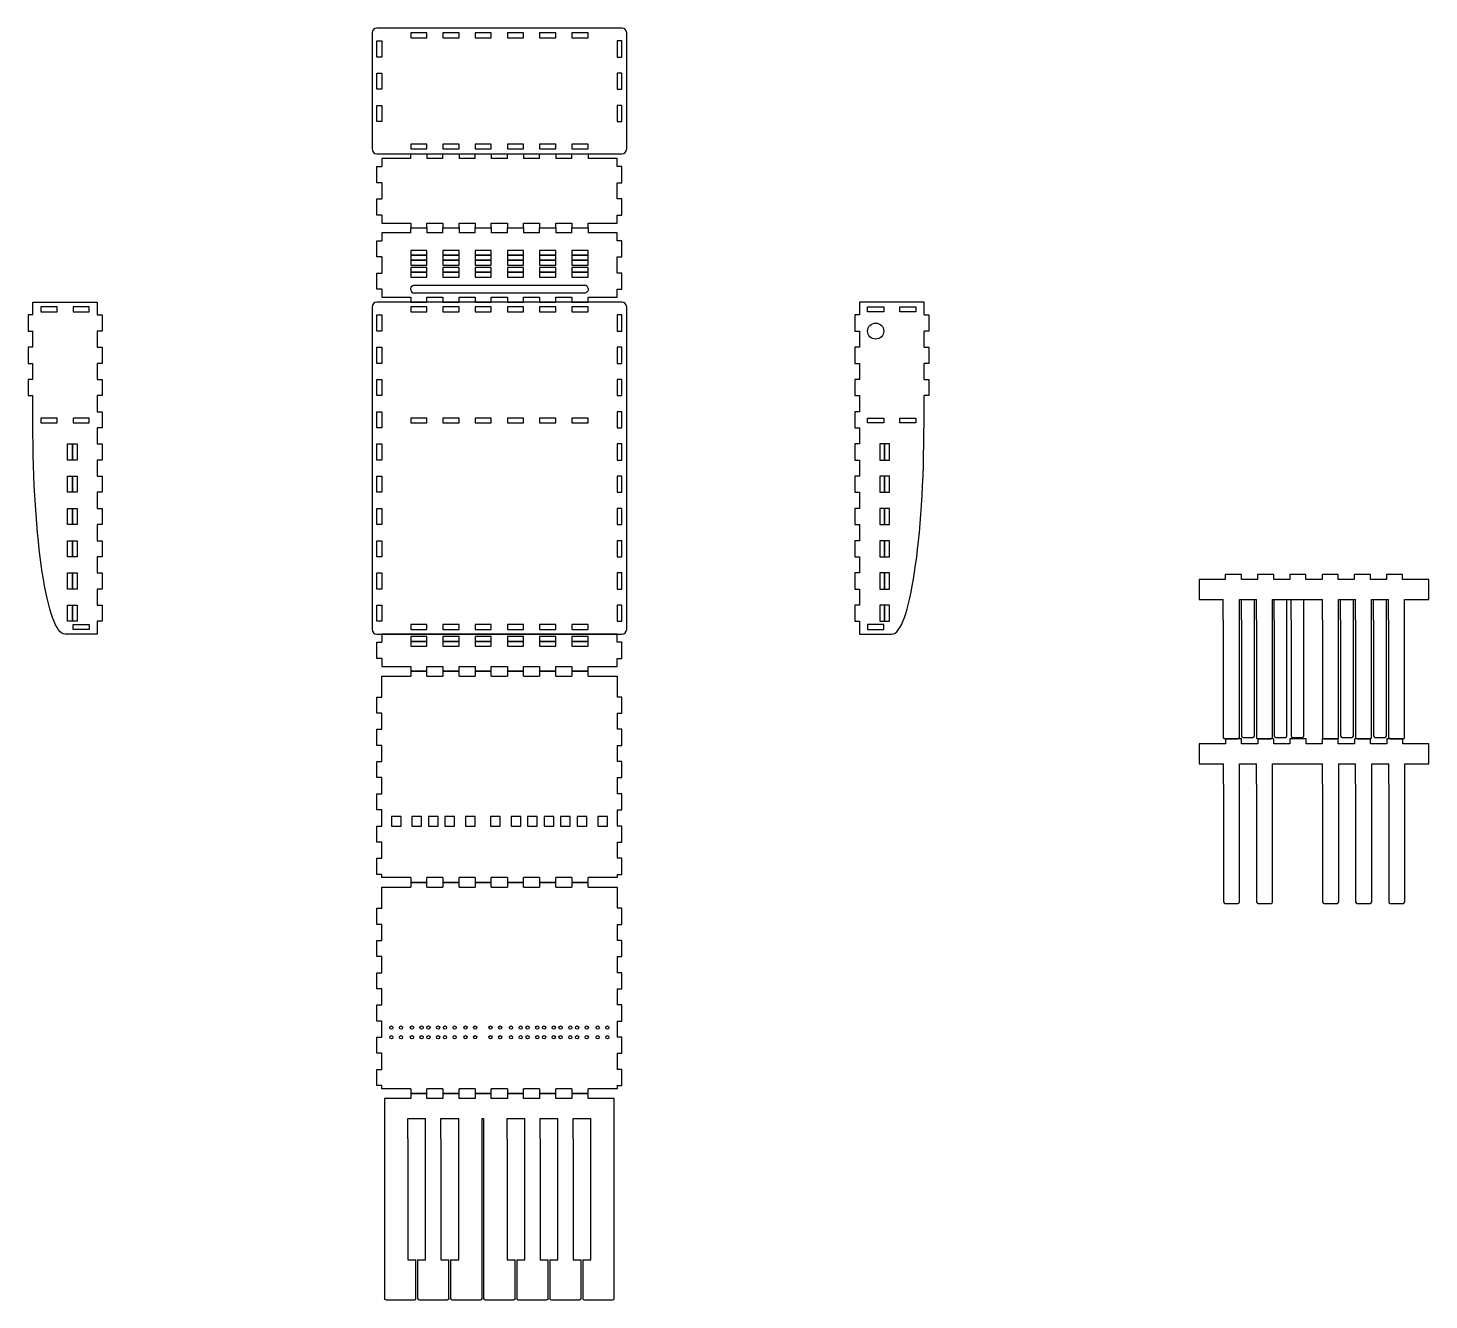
# Model space of a CAD drawing. Header units: millimetres. Extents: x 389 to 23028, y -39668 to 380.
# Drawn here: x 22159 to 23028, y -39502 to -38713 of the extents above; entities that cross this region are included whole.
import ezdxf

# ---------------------------------------------------------------- set-up
doc = ezdxf.new("R2010")
doc.units = ezdxf.units.MM
doc.layers.add('Apoio', color=3, linetype='Continuous')
doc.layers.add('Corte', color=1, linetype='Continuous')

msp = doc.modelspace()

# ---------------------------------------------------------------- linework, layer by layer
at = {"layer": 'Apoio'}
for p, q in [((22911.52, -39079.77), (22911.52, -39067.27)), ((22911.52, -39067.27), (22919.52, -39067.27)), ((22919.52, -39079.77), (22919.52, -39067.27)), ((22931.77, -39079.77), (22931.77, -39067.27)), ((22931.77, -39067.27), (22939.77, -39067.27)), ((22939.77, -39079.77), (22939.77, -39067.27)), ((22942.27, -39079.77), (22942.27, -39067.27)), ((22942.27, -39067.27), (22950.27, -39067.27)), ((22950.27, -39079.77), (22950.27, -39067.27)), ((22973.02, -39079.77), (22973.02, -39067.27)), ((22973.02, -39067.27), (22981.02, -39067.27)), ((22981.02, -39079.77), (22981.02, -39067.27)), ((22993.52, -39079.77), (22993.52, -39067.27)), ((22993.52, -39067.27), (23001.52, -39067.27)), ((23001.52, -39079.77), (23001.52, -39067.27)), ((22911.52, -39079.77), (22911.52, -39151.77)), ((22919.52, -39151.77), (22919.52, -39079.77)), ((22931.77, -39079.77), (22931.77, -39151.77)), ((22939.77, -39151.77), (22939.77, -39079.77)), ((22942.27, -39079.77), (22942.27, -39151.77)), ((22950.27, -39151.77), (22950.27, -39079.77)), ((22973.02, -39079.77), (22973.02, -39151.77)), ((22981.02, -39151.77), (22981.02, -39079.77)), ((22993.52, -39079.77), (22993.52, -39151.77)), ((23001.52, -39151.77), (23001.52, -39079.77)), ((22912.52, -39152.77), (22918.52, -39152.77)), ((22932.77, -39152.77), (22938.77, -39152.77)), ((22943.27, -39152.77), (22949.27, -39152.77)), ((22974.02, -39152.77), (22980.02, -39152.77)), ((22994.52, -39152.77), (23000.52, -39152.77))]:
    msp.add_line(p, q, dxfattribs=at)
for points in [[(22911.52, -39151.77), (22911.52, -39152.24), (22912.05, -39152.77), (22912.52, -39152.77)], [(22918.52, -39152.77), (22918.99, -39152.77), (22919.52, -39152.24), (22919.52, -39151.77)], [(22931.77, -39151.77), (22931.77, -39152.24), (22932.3, -39152.77), (22932.77, -39152.77)], [(22938.77, -39152.77), (22939.24, -39152.77), (22939.77, -39152.24), (22939.77, -39151.77)], [(22942.27, -39151.77), (22942.27, -39152.24), (22942.8, -39152.77), (22943.27, -39152.77)], [(22949.27, -39152.77), (22949.74, -39152.77), (22950.27, -39152.24), (22950.27, -39151.77)], [(22973.02, -39151.77), (22973.02, -39152.24), (22973.55, -39152.77), (22974.02, -39152.77)], [(22980.02, -39152.77), (22980.49, -39152.77), (22981.02, -39152.24), (22981.02, -39151.77)], [(22993.52, -39151.77), (22993.52, -39152.24), (22994.05, -39152.77), (22994.52, -39152.77)], [(23000.52, -39152.77), (23000.99, -39152.77), (23001.52, -39152.24), (23001.52, -39151.77)]]:
    msp.add_open_spline(points, degree=3, dxfattribs=at)
at = {"layer": 'Corte'}
for p, q in [((22901.52, -39054.77), (22885.27, -39054.77)), ((22885.27, -39054.77), (22885.27, -39067.27)), ((22911.52, -39051.77), (22901.52, -39051.77)), ((22901.52, -39051.77), (22901.52, -39054.77)), ((22911.52, -39054.77), (22911.52, -39051.77)), ((22921.52, -39054.77), (22911.52, -39054.77)), ((22931.52, -39051.77), (22921.52, -39051.77)), ((22921.52, -39051.77), (22921.52, -39054.77)), ((22931.52, -39054.77), (22931.52, -39051.77)), ((22941.52, -39054.77), (22931.52, -39054.77)), ((22951.52, -39051.77), (22941.52, -39051.77)), ((22941.52, -39051.77), (22941.52, -39054.77)), ((22951.52, -39054.77), (22951.52, -39051.77)), ((22961.52, -39054.77), (22951.52, -39054.77)), ((22971.52, -39051.77), (22961.52, -39051.77)), ((22961.52, -39051.77), (22961.52, -39054.77)), ((22971.52, -39054.77), (22971.52, -39051.77)), ((22981.52, -39054.77), (22971.52, -39054.77)), ((22991.52, -39051.77), (22981.52, -39051.77)), ((22981.52, -39051.77), (22981.52, -39054.77)), ((22991.52, -39054.77), (22991.52, -39051.77)), ((23001.52, -39054.77), (22991.52, -39054.77)), ((23011.52, -39051.77), (23001.52, -39051.77)), ((23001.52, -39051.77), (23001.52, -39054.77)), ((23011.52, -39054.77), (23011.52, -39051.77)), ((23027.77, -39054.77), (23011.52, -39054.77)), ((23027.77, -39067.27), (23027.77, -39054.77)), ((22885.27, -39067.27), (22900.27, -39067.27)), ((22900.27, -39079.77), (22900.27, -39067.27)), ((22910.27, -39079.77), (22910.27, -39067.27)), ((22910.27, -39067.27), (22920.77, -39067.27)), ((22920.77, -39079.77), (22920.77, -39067.27)), ((22930.77, -39079.77), (22930.77, -39067.27)), ((22930.77, -39067.27), (22961.77, -39067.27)), ((22961.77, -39079.77), (22961.77, -39067.27)), ((22971.77, -39079.77), (22971.77, -39067.27)), ((22971.77, -39067.27), (22982.27, -39067.27)), ((22982.27, -39079.77), (22982.27, -39067.27)), ((22992.27, -39079.77), (22992.27, -39067.27)), ((22992.27, -39067.27), (23002.77, -39067.27)), ((23002.77, -39079.77), (23002.77, -39067.27)), ((23012.77, -39079.77), (23012.77, -39067.27)), ((23012.77, -39067.27), (23027.77, -39067.27)), ((22900.27, -39079.77), (22900.27, -39152.77)), ((22910.27, -39152.77), (22910.27, -39079.77)), ((22920.77, -39079.77), (22920.77, -39152.77)), ((22930.77, -39152.77), (22930.77, -39079.77)), ((22961.77, -39079.77), (22961.77, -39152.77)), ((22971.77, -39152.77), (22971.77, -39079.77)), ((22982.27, -39079.77), (22982.27, -39152.77)), ((22992.27, -39152.77), (22992.27, -39079.77)), ((23002.77, -39079.77), (23002.77, -39152.77)), ((23012.77, -39152.77), (23012.77, -39079.77)), ((22901.63, -39156.77), (22885.38, -39156.77)), ((22885.38, -39156.77), (22885.38, -39169.27)), ((22901.27, -39153.77), (22909.27, -39153.77)), ((22911.63, -39153.77), (22901.63, -39153.77)), ((22901.63, -39153.77), (22901.63, -39156.77)), ((22911.63, -39156.77), (22911.63, -39153.77)), ((22921.63, -39156.77), (22911.63, -39156.77)), ((22931.63, -39153.77), (22921.63, -39153.77)), ((22921.63, -39153.77), (22921.63, -39156.77)), ((22921.77, -39153.77), (22929.77, -39153.77)), ((22931.63, -39156.77), (22931.63, -39153.77)), ((22941.63, -39156.77), (22931.63, -39156.77)), ((22951.63, -39153.77), (22941.63, -39153.77)), ((22941.63, -39153.77), (22941.63, -39156.77)), ((22951.63, -39156.77), (22951.63, -39153.77)), ((22961.63, -39156.77), (22951.63, -39156.77)), ((22971.63, -39153.77), (22961.63, -39153.77)), ((22961.63, -39153.77), (22961.63, -39156.77)), ((22962.77, -39153.77), (22970.77, -39153.77)), ((22971.63, -39156.77), (22971.63, -39153.77)), ((22981.63, -39156.77), (22971.63, -39156.77)), ((22991.63, -39153.77), (22981.63, -39153.77)), ((22981.63, -39153.77), (22981.63, -39156.77)), ((22983.27, -39153.77), (22991.27, -39153.77)), ((22991.63, -39156.77), (22991.63, -39153.77)), ((23001.63, -39156.77), (22991.63, -39156.77)), ((23011.63, -39153.77), (23001.63, -39153.77)), ((23001.63, -39153.77), (23001.63, -39156.77)), ((23003.77, -39153.77), (23011.77, -39153.77)), ((23011.63, -39156.77), (23011.63, -39153.77)), ((23027.88, -39156.77), (23011.63, -39156.77)), ((23027.88, -39169.27), (23027.88, -39156.77)), ((22885.38, -39169.27), (22900.38, -39169.27)), ((22900.38, -39181.77), (22900.38, -39169.27)), ((22910.38, -39181.77), (22910.38, -39169.27)), ((22910.38, -39169.27), (22920.88, -39169.27)), ((22920.88, -39181.77), (22920.88, -39169.27)), ((22930.88, -39181.77), (22930.88, -39169.27)), ((22930.88, -39169.27), (22961.88, -39169.27)), ((22961.88, -39181.77), (22961.88, -39169.27)), ((22971.88, -39181.77), (22971.88, -39169.27)), ((22971.88, -39169.27), (22982.38, -39169.27)), ((22982.38, -39181.77), (22982.38, -39169.27)), ((22992.38, -39181.77), (22992.38, -39169.27)), ((22992.38, -39169.27), (23002.88, -39169.27)), ((23002.88, -39181.77), (23002.88, -39169.27)), ((23012.88, -39181.77), (23012.88, -39169.27)), ((23012.88, -39169.27), (23027.88, -39169.27)), ((22900.38, -39181.77), (22900.38, -39254.77)), ((22910.38, -39254.77), (22910.38, -39181.77)), ((22920.88, -39181.77), (22920.88, -39254.77)), ((22930.88, -39254.77), (22930.88, -39181.77)), ((22961.88, -39181.77), (22961.88, -39254.77)), ((22971.88, -39254.77), (22971.88, -39181.77)), ((22982.38, -39181.77), (22982.38, -39254.77)), ((22992.38, -39254.77), (22992.38, -39181.77)), ((23002.88, -39181.77), (23002.88, -39254.77)), ((23012.88, -39254.77), (23012.88, -39181.77)), ((22901.38, -39255.77), (22909.38, -39255.77)), ((22921.88, -39255.77), (22929.88, -39255.77)), ((22962.88, -39255.77), (22970.88, -39255.77)), ((22983.38, -39255.77), (22991.38, -39255.77)), ((23003.88, -39255.77), (23011.88, -39255.77)), ((22406.09, -39373.75), (22396.09, -39373.75)), ((22396.09, -39373.75), (22396.09, -39376.75)), ((22406.09, -39376.75), (22406.09, -39373.75)), ((22426.09, -39373.75), (22416.09, -39373.75)), ((22416.09, -39373.75), (22416.09, -39376.75)), ((22426.09, -39376.75), (22426.09, -39373.75)), ((22446.09, -39373.75), (22436.09, -39373.75)), ((22436.09, -39373.75), (22436.09, -39376.75)), ((22446.09, -39376.75), (22446.09, -39373.75)), ((22466.09, -39373.75), (22456.09, -39373.75)), ((22456.09, -39373.75), (22456.09, -39376.75)), ((22466.09, -39376.75), (22466.09, -39373.75)), ((22486.09, -39373.75), (22476.09, -39373.75)), ((22476.09, -39373.75), (22476.09, -39376.75)), ((22486.09, -39376.75), (22486.09, -39373.75)), ((22506.09, -39373.75), (22496.09, -39373.75)), ((22496.09, -39373.75), (22496.09, -39376.75)), ((22506.09, -39376.75), (22506.09, -39373.75)), ((22396.09, -39376.75), (22379.84, -39376.75)), ((22379.84, -39376.75), (22379.84, -39500.75)), ((22416.09, -39376.75), (22406.09, -39376.75)), ((22436.09, -39376.75), (22426.09, -39376.75)), ((22456.09, -39376.75), (22446.09, -39376.75)), ((22476.09, -39376.75), (22466.09, -39376.75)), ((22496.09, -39376.75), (22486.09, -39376.75)), ((22522.34, -39376.75), (22506.09, -39376.75)), ((22522.34, -39500.75), (22522.34, -39376.75)), ((22394.34, -39401.75), (22394.34, -39389.25)), ((22394.34, -39389.25), (22405.34, -39389.25)), ((22405.34, -39401.75), (22405.34, -39389.25)), ((22414.84, -39401.75), (22414.84, -39389.25)), ((22414.84, -39389.25), (22425.84, -39389.25)), ((22425.84, -39401.75), (22425.84, -39389.25)), ((22440.34, -39500.75), (22440.34, -39389.25)), ((22440.34, -39389.25), (22441.34, -39389.25)), ((22441.34, -39389.25), (22441.34, -39500.75)), ((22455.84, -39401.75), (22455.84, -39389.25)), ((22455.84, -39389.25), (22466.84, -39389.25)), ((22466.84, -39401.75), (22466.84, -39389.25)), ((22476.34, -39401.75), (22476.34, -39389.25)), ((22476.34, -39389.25), (22487.34, -39389.25)), ((22487.34, -39401.75), (22487.34, -39389.25)), ((22496.84, -39401.75), (22496.84, -39389.25)), ((22496.84, -39389.25), (22507.84, -39389.25)), ((22507.84, -39401.75), (22507.84, -39389.25)), ((22394.34, -39401.75), (22394.34, -39476.75)), ((22405.34, -39476.75), (22405.34, -39401.75)), ((22414.84, -39401.75), (22414.84, -39476.75)), ((22425.84, -39476.75), (22425.84, -39401.75)), ((22455.84, -39401.75), (22455.84, -39476.75)), ((22466.84, -39476.75), (22466.84, -39401.75)), ((22476.34, -39401.75), (22476.34, -39476.75)), ((22487.34, -39476.75), (22487.34, -39401.75)), ((22496.84, -39401.75), (22496.84, -39476.75)), ((22507.84, -39476.75), (22507.84, -39401.75)), ((22394.34, -39476.75), (22399.34, -39476.75)), ((22399.34, -39500.75), (22399.34, -39476.75)), ((22400.34, -39476.75), (22400.34, -39500.75)), ((22400.34, -39476.75), (22405.34, -39476.75)), ((22414.84, -39476.75), (22419.84, -39476.75)), ((22419.84, -39500.75), (22419.84, -39476.75)), ((22420.84, -39476.75), (22420.84, -39500.75)), ((22420.84, -39476.75), (22425.84, -39476.75)), ((22455.84, -39476.75), (22460.84, -39476.75)), ((22460.84, -39500.75), (22460.84, -39476.75)), ((22461.84, -39476.75), (22461.84, -39500.75)), ((22461.84, -39476.75), (22466.84, -39476.75)), ((22476.34, -39476.75), (22481.34, -39476.75)), ((22481.34, -39500.75), (22481.34, -39476.75)), ((22482.34, -39476.75), (22482.34, -39500.75)), ((22482.34, -39476.75), (22487.34, -39476.75)), ((22496.84, -39476.75), (22501.84, -39476.75)), ((22501.84, -39500.75), (22501.84, -39476.75)), ((22502.84, -39476.75), (22502.84, -39500.75)), ((22502.84, -39476.75), (22507.84, -39476.75)), ((22380.84, -39501.75), (22398.34, -39501.75)), ((22401.34, -39501.75), (22418.84, -39501.75)), ((22421.84, -39501.75), (22439.34, -39501.75)), ((22442.34, -39501.75), (22459.84, -39501.75)), ((22462.84, -39501.75), (22480.34, -39501.75)), ((22483.34, -39501.75), (22500.84, -39501.75)), ((22503.84, -39501.75), (22521.34, -39501.75))]:
    msp.add_line(p, q, dxfattribs=at)
for points in [[(22372.09, -38715.75), (22372.09, -38787.75)], [(22527.09, -38712.75), (22375.09, -38712.75)], [(22530.09, -38787.75), (22530.09, -38715.75)], [(22375.09, -38790.75), (22527.09, -38790.75)], [(22396.09, -38793.75), (22378.09, -38793.75), (22378.09, -38798.75)], [(22396.09, -38793.75), (22396.09, -38790.75), (22406.09, -38790.75), (22406.09, -38793.75)], [(22416.09, -38793.75), (22406.09, -38793.75)], [(22416.09, -38793.75), (22416.09, -38790.75), (22426.09, -38790.75), (22426.09, -38793.75)], [(22436.09, -38793.75), (22426.09, -38793.75)], [(22436.09, -38793.75), (22436.09, -38790.75), (22446.09, -38790.75), (22446.09, -38793.75)], [(22456.09, -38793.75), (22446.09, -38793.75)], [(22456.09, -38793.75), (22456.09, -38790.75), (22466.09, -38790.75), (22466.09, -38793.75)], [(22476.09, -38793.75), (22466.09, -38793.75)], [(22476.09, -38793.75), (22476.09, -38790.75), (22486.09, -38790.75), (22486.09, -38793.75)], [(22496.09, -38793.75), (22486.09, -38793.75)], [(22496.09, -38793.75), (22496.09, -38790.75), (22506.09, -38790.75), (22506.09, -38793.75)], [(22524.09, -38798.75), (22524.09, -38793.75), (22506.09, -38793.75)], [(22378.09, -38808.75), (22375.09, -38808.75), (22375.09, -38798.75), (22378.09, -38798.75)], [(22524.09, -38808.75), (22527.09, -38808.75), (22527.09, -38798.75), (22524.09, -38798.75)], [(22378.09, -38808.75), (22378.09, -38818.75)], [(22524.09, -38818.75), (22524.09, -38808.75)], [(22378.09, -38828.75), (22375.09, -38828.75), (22375.09, -38818.75), (22378.09, -38818.75)], [(22524.09, -38828.75), (22527.09, -38828.75), (22527.09, -38818.75), (22524.09, -38818.75)], [(22378.09, -38828.75), (22378.09, -38833.75), (22396.09, -38833.75)], [(22506.09, -38833.75), (22524.09, -38833.75), (22524.09, -38828.75)], [(22396.09, -38833.75), (22396.09, -38836.75), (22406.09, -38836.75), (22406.09, -38833.75)], [(22396.09, -38839.75), (22396.09, -38836.75), (22406.09, -38836.75), (22406.09, -38839.75)], [(22406.09, -38833.75), (22416.09, -38833.75)], [(22416.09, -38833.75), (22416.09, -38836.75), (22426.09, -38836.75), (22426.09, -38833.75)], [(22416.09, -38839.75), (22416.09, -38836.75), (22426.09, -38836.75), (22426.09, -38839.75)], [(22426.09, -38833.75), (22436.09, -38833.75)], [(22436.09, -38833.75), (22436.09, -38836.75), (22446.09, -38836.75), (22446.09, -38833.75)], [(22436.09, -38839.75), (22436.09, -38836.75), (22446.09, -38836.75), (22446.09, -38839.75)], [(22446.09, -38833.75), (22456.09, -38833.75)], [(22456.09, -38833.75), (22456.09, -38836.75), (22466.09, -38836.75), (22466.09, -38833.75)], [(22456.09, -38839.75), (22456.09, -38836.75), (22466.09, -38836.75), (22466.09, -38839.75)], [(22466.09, -38833.75), (22476.09, -38833.75)], [(22476.09, -38833.75), (22476.09, -38836.75), (22486.09, -38836.75), (22486.09, -38833.75)], [(22476.09, -38839.75), (22476.09, -38836.75), (22486.09, -38836.75), (22486.09, -38839.75)], [(22486.09, -38833.75), (22496.09, -38833.75)], [(22496.09, -38833.75), (22496.09, -38836.75), (22506.09, -38836.75), (22506.09, -38833.75)], [(22496.09, -38839.75), (22496.09, -38836.75), (22506.09, -38836.75), (22506.09, -38839.75)], [(22378.09, -38854.75), (22375.09, -38854.75), (22375.09, -38844.75), (22378.09, -38844.75)], [(22396.09, -38839.75), (22378.09, -38839.75), (22378.09, -38844.75)], [(22416.09, -38839.75), (22406.09, -38839.75)], [(22436.09, -38839.75), (22426.09, -38839.75)], [(22456.09, -38839.75), (22446.09, -38839.75)], [(22476.09, -38839.75), (22466.09, -38839.75)], [(22496.09, -38839.75), (22486.09, -38839.75)], [(22524.09, -38844.75), (22524.09, -38839.75), (22506.09, -38839.75)], [(22524.09, -38854.75), (22527.09, -38854.75), (22527.09, -38844.75), (22524.09, -38844.75)], [(22378.09, -38854.75), (22378.09, -38864.75)], [(22524.09, -38864.75), (22524.09, -38854.75)], [(22378.09, -38874.75), (22375.09, -38874.75), (22375.09, -38864.75), (22378.09, -38864.75)], [(22398.09, -38872.25), (22504.09, -38872.25)], [(22524.09, -38874.75), (22527.09, -38874.75), (22527.09, -38864.75), (22524.09, -38864.75)], [(22378.09, -38874.75), (22378.09, -38879.75), (22396.09, -38879.75)], [(22396.09, -38875.25), (22396.09, -38874.25)], [(22396.09, -38879.75), (22396.09, -38882.75), (22406.09, -38882.75), (22406.09, -38879.75)], [(22504.09, -38877.25), (22398.09, -38877.25)], [(22406.09, -38879.75), (22416.09, -38879.75)], [(22416.09, -38879.75), (22416.09, -38882.75), (22426.09, -38882.75), (22426.09, -38879.75)], [(22426.09, -38879.75), (22436.09, -38879.75)], [(22436.09, -38879.75), (22436.09, -38882.75), (22446.09, -38882.75), (22446.09, -38879.75)], [(22446.09, -38879.75), (22456.09, -38879.75)], [(22456.09, -38879.75), (22456.09, -38882.75), (22466.09, -38882.75), (22466.09, -38879.75)], [(22466.09, -38879.75), (22476.09, -38879.75)], [(22476.09, -38879.75), (22476.09, -38882.75), (22486.09, -38882.75), (22486.09, -38879.75)], [(22486.09, -38879.75), (22496.09, -38879.75)], [(22496.09, -38879.75), (22496.09, -38882.75), (22506.09, -38882.75), (22506.09, -38879.75)], [(22506.09, -38874.25), (22506.09, -38875.25)], [(22506.09, -38879.75), (22524.09, -38879.75), (22524.09, -38874.75)], [(22161.64, -38890.75), (22161.64, -38882.75), (22201.64, -38882.75), (22201.64, -38890.75)], [(22372.09, -38885.75), (22372.09, -39085.75)], [(22527.09, -38882.75), (22375.09, -38882.75)], [(22530.09, -39085.75), (22530.09, -38885.75)], [(22714.58, -38890.75), (22714.58, -38882.75), (22674.58, -38882.75), (22674.58, -38890.75)], [(22161.64, -38890.75), (22158.64, -38890.75), (22158.64, -38900.75), (22161.64, -38900.75)], [(22201.64, -38890.75), (22204.64, -38890.75), (22204.64, -38900.75), (22201.64, -38900.75)], [(22674.58, -38890.75), (22671.58, -38890.75), (22671.58, -38900.75), (22674.58, -38900.75)], [(22714.58, -38890.75), (22717.58, -38890.75), (22717.58, -38900.75), (22714.58, -38900.75)], [(22161.64, -38910.75), (22161.64, -38900.75)], [(22201.64, -38900.75), (22201.64, -38910.75)], [(22674.58, -38900.75), (22674.58, -38910.75)], [(22714.58, -38910.75), (22714.58, -38900.75)], [(22161.64, -38910.75), (22158.64, -38910.75), (22158.64, -38920.75), (22161.64, -38920.75)], [(22201.64, -38910.75), (22204.64, -38910.75), (22204.64, -38920.75), (22201.64, -38920.75)], [(22674.58, -38910.75), (22671.58, -38910.75), (22671.58, -38920.75), (22674.58, -38920.75)], [(22714.58, -38910.75), (22717.58, -38910.75), (22717.58, -38920.75), (22714.58, -38920.75)], [(22161.64, -38930.75), (22161.64, -38920.75)], [(22201.64, -38920.75), (22201.64, -38930.75)], [(22674.58, -38920.75), (22674.58, -38930.75)], [(22714.58, -38930.75), (22714.58, -38920.75)], [(22161.64, -38930.75), (22158.64, -38930.75), (22158.64, -38940.75), (22161.64, -38940.75)], [(22201.64, -38930.75), (22204.64, -38930.75), (22204.64, -38940.75), (22201.64, -38940.75)], [(22674.58, -38930.75), (22671.58, -38930.75), (22671.58, -38940.75), (22674.58, -38940.75)], [(22714.58, -38930.75), (22717.58, -38930.75), (22717.58, -38940.75), (22714.58, -38940.75)], [(22161.64, -38957.75), (22161.64, -38940.75)], [(22201.64, -38940.75), (22201.64, -38950.75)], [(22674.58, -38940.75), (22674.58, -38950.75)], [(22714.58, -38957.75), (22714.58, -38940.75)], [(22201.64, -38950.75), (22204.64, -38950.75), (22204.64, -38960.75), (22201.64, -38960.75)], [(22674.58, -38950.75), (22671.58, -38950.75), (22671.58, -38960.75), (22674.58, -38960.75)], [(22201.64, -38960.75), (22201.64, -38970.75)], [(22674.58, -38960.75), (22674.58, -38970.75)], [(22201.64, -38970.75), (22204.64, -38970.75), (22204.64, -38980.75), (22201.64, -38980.75)], [(22674.58, -38970.75), (22671.58, -38970.75), (22671.58, -38980.75), (22674.58, -38980.75)], [(22201.64, -38980.75), (22201.64, -38990.75)], [(22674.58, -38980.75), (22674.58, -38990.75)], [(22201.64, -38990.75), (22204.64, -38990.75), (22204.64, -39000.75), (22201.64, -39000.75)], [(22674.58, -38990.75), (22671.58, -38990.75), (22671.58, -39000.75), (22674.58, -39000.75)], [(22201.64, -39000.75), (22201.64, -39010.75)], [(22674.58, -39000.75), (22674.58, -39010.75)], [(22201.64, -39010.75), (22204.64, -39010.75), (22204.64, -39020.75), (22201.64, -39020.75)], [(22674.58, -39010.75), (22671.58, -39010.75), (22671.58, -39020.75), (22674.58, -39020.75)], [(22201.64, -39020.75), (22201.64, -39030.75)], [(22674.58, -39020.75), (22674.58, -39030.75)], [(22201.64, -39030.75), (22204.64, -39030.75), (22204.64, -39040.75), (22201.64, -39040.75)], [(22674.58, -39030.75), (22671.58, -39030.75), (22671.58, -39040.75), (22674.58, -39040.75)], [(22201.64, -39040.75), (22201.64, -39050.75)], [(22674.58, -39040.75), (22674.58, -39050.75)], [(22201.64, -39050.75), (22204.64, -39050.75), (22204.64, -39060.75), (22201.64, -39060.75)], [(22674.58, -39050.75), (22671.58, -39050.75), (22671.58, -39060.75), (22674.58, -39060.75)], [(22201.64, -39060.75), (22201.64, -39070.75)], [(22674.58, -39060.75), (22674.58, -39070.75)], [(22201.64, -39070.75), (22204.64, -39070.75), (22204.64, -39080.75), (22201.64, -39080.75)], [(22674.58, -39070.75), (22671.58, -39070.75), (22671.58, -39080.75), (22674.58, -39080.75)], [(22201.64, -39080.75), (22201.64, -39088.75), (22181.64, -39088.75)], [(22674.58, -39080.75), (22674.58, -39088.75), (22694.58, -39088.75)], [(22375.09, -39088.75), (22527.09, -39088.75)], [(22524.09, -39093.75), (22524.09, -39088.75), (22378.09, -39088.75), (22378.09, -39093.75)], [(22378.09, -39103.75), (22375.09, -39103.75), (22375.09, -39093.75), (22378.09, -39093.75)], [(22524.09, -39103.75), (22527.09, -39103.75), (22527.09, -39093.75), (22524.09, -39093.75)], [(22378.09, -39103.75), (22378.09, -39108.75), (22396.09, -39108.75)], [(22506.09, -39108.75), (22524.09, -39108.75), (22524.09, -39103.75)], [(22378.09, -39127.75), (22378.09, -39114.75), (22396.09, -39114.75)], [(22396.09, -39108.75), (22396.09, -39111.75), (22406.09, -39111.75), (22406.09, -39108.75)], [(22406.09, -39114.75), (22406.09, -39111.75), (22396.09, -39111.75), (22396.09, -39114.75)], [(22406.09, -39108.75), (22416.09, -39108.75)], [(22406.09, -39114.75), (22416.09, -39114.75)], [(22416.09, -39108.75), (22416.09, -39111.75), (22426.09, -39111.75), (22426.09, -39108.75)], [(22426.09, -39114.75), (22426.09, -39111.75), (22416.09, -39111.75), (22416.09, -39114.75)], [(22426.09, -39108.75), (22436.09, -39108.75)], [(22426.09, -39114.75), (22436.09, -39114.75)], [(22436.09, -39108.75), (22436.09, -39111.75), (22446.09, -39111.75), (22446.09, -39108.75)], [(22446.09, -39114.75), (22446.09, -39111.75), (22436.09, -39111.75), (22436.09, -39114.75)], [(22446.09, -39108.75), (22456.09, -39108.75)], [(22446.09, -39114.75), (22456.09, -39114.75)], [(22456.09, -39108.75), (22456.09, -39111.75), (22466.09, -39111.75), (22466.09, -39108.75)], [(22466.09, -39114.75), (22466.09, -39111.75), (22456.09, -39111.75), (22456.09, -39114.75)], [(22466.09, -39108.75), (22476.09, -39108.75)], [(22466.09, -39114.75), (22476.09, -39114.75)], [(22476.09, -39108.75), (22476.09, -39111.75), (22486.09, -39111.75), (22486.09, -39108.75)], [(22486.09, -39114.75), (22486.09, -39111.75), (22476.09, -39111.75), (22476.09, -39114.75)], [(22486.09, -39108.75), (22496.09, -39108.75)], [(22486.09, -39114.75), (22496.09, -39114.75)], [(22496.09, -39108.75), (22496.09, -39111.75), (22506.09, -39111.75), (22506.09, -39108.75)], [(22506.09, -39114.75), (22506.09, -39111.75), (22496.09, -39111.75), (22496.09, -39114.75)], [(22506.09, -39114.75), (22524.09, -39114.75), (22524.09, -39127.75)], [(22378.09, -39137.75), (22375.09, -39137.75), (22375.09, -39127.75), (22378.09, -39127.75)], [(22524.09, -39137.75), (22527.09, -39137.75), (22527.09, -39127.75), (22524.09, -39127.75)], [(22378.09, -39147.75), (22378.09, -39137.75)], [(22524.09, -39137.75), (22524.09, -39147.75)], [(22378.09, -39157.75), (22375.09, -39157.75), (22375.09, -39147.75), (22378.09, -39147.75)], [(22524.09, -39157.75), (22527.09, -39157.75), (22527.09, -39147.75), (22524.09, -39147.75)], [(22378.09, -39167.75), (22378.09, -39157.75)], [(22524.09, -39157.75), (22524.09, -39167.75)], [(22378.09, -39177.75), (22375.09, -39177.75), (22375.09, -39167.75), (22378.09, -39167.75)], [(22524.09, -39177.75), (22527.09, -39177.75), (22527.09, -39167.75), (22524.09, -39167.75)], [(22378.09, -39187.75), (22378.09, -39177.75)], [(22524.09, -39177.75), (22524.09, -39187.75)], [(22378.09, -39197.75), (22375.09, -39197.75), (22375.09, -39187.75), (22378.09, -39187.75)], [(22524.09, -39197.75), (22527.09, -39197.75), (22527.09, -39187.75), (22524.09, -39187.75)], [(22378.09, -39207.75), (22378.09, -39197.75)], [(22524.09, -39197.75), (22524.09, -39207.75)], [(22378.09, -39217.75), (22375.09, -39217.75), (22375.09, -39207.75), (22378.09, -39207.75)], [(22524.09, -39217.75), (22527.09, -39217.75), (22527.09, -39207.75), (22524.09, -39207.75)], [(22378.09, -39227.75), (22378.09, -39217.75)], [(22524.09, -39217.75), (22524.09, -39227.75)], [(22378.09, -39237.75), (22375.09, -39237.75), (22375.09, -39227.75), (22378.09, -39227.75)], [(22524.09, -39237.75), (22527.09, -39237.75), (22527.09, -39227.75), (22524.09, -39227.75)], [(22396.09, -39239.75), (22378.09, -39239.75), (22378.09, -39237.75)], [(22378.09, -39258.75), (22378.09, -39245.75), (22396.09, -39245.75)], [(22396.09, -39239.75), (22396.09, -39242.75), (22406.09, -39242.75), (22406.09, -39239.75)], [(22406.09, -39245.75), (22406.09, -39242.75), (22396.09, -39242.75), (22396.09, -39245.75)], [(22416.09, -39239.75), (22406.09, -39239.75)], [(22406.09, -39245.75), (22416.09, -39245.75)], [(22416.09, -39239.75), (22416.09, -39242.75), (22426.09, -39242.75), (22426.09, -39239.75)], [(22426.09, -39245.75), (22426.09, -39242.75), (22416.09, -39242.75), (22416.09, -39245.75)], [(22436.09, -39239.75), (22426.09, -39239.75)], [(22426.09, -39245.75), (22436.09, -39245.75)], [(22436.09, -39239.75), (22436.09, -39242.75), (22446.09, -39242.75), (22446.09, -39239.75)], [(22446.09, -39245.75), (22446.09, -39242.75), (22436.09, -39242.75), (22436.09, -39245.75)], [(22456.09, -39239.75), (22446.09, -39239.75)], [(22446.09, -39245.75), (22456.09, -39245.75)], [(22456.09, -39239.75), (22456.09, -39242.75), (22466.09, -39242.75), (22466.09, -39239.75)], [(22466.09, -39245.75), (22466.09, -39242.75), (22456.09, -39242.75), (22456.09, -39245.75)], [(22476.09, -39239.75), (22466.09, -39239.75)], [(22466.09, -39245.75), (22476.09, -39245.75)], [(22476.09, -39239.75), (22476.09, -39242.75), (22486.09, -39242.75), (22486.09, -39239.75)], [(22486.09, -39245.75), (22486.09, -39242.75), (22476.09, -39242.75), (22476.09, -39245.75)], [(22496.09, -39239.75), (22486.09, -39239.75)], [(22486.09, -39245.75), (22496.09, -39245.75)], [(22496.09, -39239.75), (22496.09, -39242.75), (22506.09, -39242.75), (22506.09, -39239.75)], [(22506.09, -39245.75), (22506.09, -39242.75), (22496.09, -39242.75), (22496.09, -39245.75)], [(22524.09, -39237.75), (22524.09, -39239.75), (22506.09, -39239.75)], [(22506.09, -39245.75), (22524.09, -39245.75), (22524.09, -39258.75)], [(22378.09, -39268.75), (22375.09, -39268.75), (22375.09, -39258.75), (22378.09, -39258.75)], [(22524.09, -39268.75), (22527.09, -39268.75), (22527.09, -39258.75), (22524.09, -39258.75)], [(22378.09, -39278.75), (22378.09, -39268.75)], [(22524.09, -39268.75), (22524.09, -39278.75)], [(22378.09, -39288.75), (22375.09, -39288.75), (22375.09, -39278.75), (22378.09, -39278.75)], [(22524.09, -39288.75), (22527.09, -39288.75), (22527.09, -39278.75), (22524.09, -39278.75)], [(22378.09, -39298.75), (22378.09, -39288.75)], [(22524.09, -39288.75), (22524.09, -39298.75)], [(22378.09, -39308.75), (22375.09, -39308.75), (22375.09, -39298.75), (22378.09, -39298.75)], [(22524.09, -39308.75), (22527.09, -39308.75), (22527.09, -39298.75), (22524.09, -39298.75)], [(22378.09, -39318.75), (22378.09, -39308.75)], [(22524.09, -39308.75), (22524.09, -39318.75)], [(22378.09, -39328.75), (22375.09, -39328.75), (22375.09, -39318.75), (22378.09, -39318.75)], [(22524.09, -39328.75), (22527.09, -39328.75), (22527.09, -39318.75), (22524.09, -39318.75)], [(22378.09, -39338.75), (22378.09, -39328.75)], [(22524.09, -39328.75), (22524.09, -39338.75)], [(22378.09, -39348.75), (22375.09, -39348.75), (22375.09, -39338.75), (22378.09, -39338.75)], [(22524.09, -39348.75), (22527.09, -39348.75), (22527.09, -39338.75), (22524.09, -39338.75)], [(22378.09, -39358.75), (22378.09, -39348.75)], [(22524.09, -39348.75), (22524.09, -39358.75)], [(22378.09, -39368.75), (22375.09, -39368.75), (22375.09, -39358.75), (22378.09, -39358.75)], [(22524.09, -39368.75), (22527.09, -39368.75), (22527.09, -39358.75), (22524.09, -39358.75)], [(22396.09, -39370.75), (22378.09, -39370.75), (22378.09, -39368.75)], [(22396.09, -39370.75), (22396.09, -39373.75), (22406.09, -39373.75), (22406.09, -39370.75)], [(22416.09, -39370.75), (22406.09, -39370.75)], [(22416.09, -39370.75), (22416.09, -39373.75), (22426.09, -39373.75), (22426.09, -39370.75)], [(22436.09, -39370.75), (22426.09, -39370.75)], [(22436.09, -39370.75), (22436.09, -39373.75), (22446.09, -39373.75), (22446.09, -39370.75)], [(22456.09, -39370.75), (22446.09, -39370.75)], [(22456.09, -39370.75), (22456.09, -39373.75), (22466.09, -39373.75), (22466.09, -39370.75)], [(22476.09, -39370.75), (22466.09, -39370.75)], [(22476.09, -39370.75), (22476.09, -39373.75), (22486.09, -39373.75), (22486.09, -39370.75)], [(22496.09, -39370.75), (22486.09, -39370.75)], [(22496.09, -39370.75), (22496.09, -39373.75), (22506.09, -39373.75), (22506.09, -39370.75)], [(22524.09, -39368.75), (22524.09, -39370.75), (22506.09, -39370.75)]]:
    msp.add_lwpolyline(points, dxfattribs=at)
for points in [[(22396.09, -38715.75), (22396.09, -38718.75), (22406.09, -38718.75), (22406.09, -38715.75)], [(22416.09, -38715.75), (22416.09, -38718.75), (22426.09, -38718.75), (22426.09, -38715.75)], [(22436.09, -38715.75), (22436.09, -38718.75), (22446.09, -38718.75), (22446.09, -38715.75)], [(22456.09, -38715.75), (22456.09, -38718.75), (22466.09, -38718.75), (22466.09, -38715.75)], [(22476.09, -38715.75), (22476.09, -38718.75), (22486.09, -38718.75), (22486.09, -38715.75)], [(22496.09, -38715.75), (22496.09, -38718.75), (22506.09, -38718.75), (22506.09, -38715.75)], [(22378.09, -38730.75), (22375.09, -38730.75), (22375.09, -38720.75), (22378.09, -38720.75)], [(22524.09, -38730.75), (22527.09, -38730.75), (22527.09, -38720.75), (22524.09, -38720.75)], [(22378.09, -38750.75), (22375.09, -38750.75), (22375.09, -38740.75), (22378.09, -38740.75)], [(22524.09, -38750.75), (22527.09, -38750.75), (22527.09, -38740.75), (22524.09, -38740.75)], [(22378.09, -38770.75), (22375.09, -38770.75), (22375.09, -38760.75), (22378.09, -38760.75)], [(22524.09, -38770.75), (22527.09, -38770.75), (22527.09, -38760.75), (22524.09, -38760.75)], [(22396.09, -38784.75), (22396.09, -38787.75), (22406.09, -38787.75), (22406.09, -38784.75)], [(22416.09, -38784.75), (22416.09, -38787.75), (22426.09, -38787.75), (22426.09, -38784.75)], [(22436.09, -38784.75), (22436.09, -38787.75), (22446.09, -38787.75), (22446.09, -38784.75)], [(22456.09, -38784.75), (22456.09, -38787.75), (22466.09, -38787.75), (22466.09, -38784.75)], [(22476.09, -38784.75), (22476.09, -38787.75), (22486.09, -38787.75), (22486.09, -38784.75)], [(22496.09, -38784.75), (22496.09, -38787.75), (22506.09, -38787.75), (22506.09, -38784.75)], [(22396.09, -38850.75), (22396.09, -38853.75), (22406.09, -38853.75), (22406.09, -38850.75)], [(22396.09, -38853.75), (22396.09, -38856.75), (22406.09, -38856.75), (22406.09, -38853.75)], [(22416.09, -38850.75), (22416.09, -38853.75), (22426.09, -38853.75), (22426.09, -38850.75)], [(22416.09, -38853.75), (22416.09, -38856.75), (22426.09, -38856.75), (22426.09, -38853.75)], [(22436.09, -38850.75), (22436.09, -38853.75), (22446.09, -38853.75), (22446.09, -38850.75)], [(22436.09, -38853.75), (22436.09, -38856.75), (22446.09, -38856.75), (22446.09, -38853.75)], [(22456.09, -38850.75), (22456.09, -38853.75), (22466.09, -38853.75), (22466.09, -38850.75)], [(22456.09, -38853.75), (22456.09, -38856.75), (22466.09, -38856.75), (22466.09, -38853.75)], [(22476.09, -38850.75), (22476.09, -38853.75), (22486.09, -38853.75), (22486.09, -38850.75)], [(22476.09, -38853.75), (22476.09, -38856.75), (22486.09, -38856.75), (22486.09, -38853.75)], [(22496.09, -38850.75), (22496.09, -38853.75), (22506.09, -38853.75), (22506.09, -38850.75)], [(22496.09, -38853.75), (22496.09, -38856.75), (22506.09, -38856.75), (22506.09, -38853.75)], [(22396.09, -38856.75), (22396.09, -38859.75), (22406.09, -38859.75), (22406.09, -38856.75)], [(22396.09, -38861.25), (22396.09, -38864.25), (22406.09, -38864.25), (22406.09, -38861.25)], [(22416.09, -38856.75), (22416.09, -38859.75), (22426.09, -38859.75), (22426.09, -38856.75)], [(22416.09, -38861.25), (22416.09, -38864.25), (22426.09, -38864.25), (22426.09, -38861.25)], [(22436.09, -38856.75), (22436.09, -38859.75), (22446.09, -38859.75), (22446.09, -38856.75)], [(22436.09, -38861.25), (22436.09, -38864.25), (22446.09, -38864.25), (22446.09, -38861.25)], [(22456.09, -38856.75), (22456.09, -38859.75), (22466.09, -38859.75), (22466.09, -38856.75)], [(22456.09, -38861.25), (22456.09, -38864.25), (22466.09, -38864.25), (22466.09, -38861.25)], [(22476.09, -38856.75), (22476.09, -38859.75), (22486.09, -38859.75), (22486.09, -38856.75)], [(22476.09, -38861.25), (22476.09, -38864.25), (22486.09, -38864.25), (22486.09, -38861.25)], [(22496.09, -38856.75), (22496.09, -38859.75), (22506.09, -38859.75), (22506.09, -38856.75)], [(22496.09, -38861.25), (22496.09, -38864.25), (22506.09, -38864.25), (22506.09, -38861.25)], [(22396.09, -38864.25), (22396.09, -38867.25), (22406.09, -38867.25), (22406.09, -38864.25)], [(22416.09, -38864.25), (22416.09, -38867.25), (22426.09, -38867.25), (22426.09, -38864.25)], [(22436.09, -38864.25), (22436.09, -38867.25), (22446.09, -38867.25), (22446.09, -38864.25)], [(22456.09, -38864.25), (22456.09, -38867.25), (22466.09, -38867.25), (22466.09, -38864.25)], [(22476.09, -38864.25), (22476.09, -38867.25), (22486.09, -38867.25), (22486.09, -38864.25)], [(22496.09, -38864.25), (22496.09, -38867.25), (22506.09, -38867.25), (22506.09, -38864.25)], [(22176.64, -38885.75), (22166.64, -38885.75), (22166.64, -38888.75), (22176.64, -38888.75)], [(22196.64, -38885.75), (22186.64, -38885.75), (22186.64, -38888.75), (22196.64, -38888.75)], [(22396.09, -38885.75), (22396.09, -38888.75), (22406.09, -38888.75), (22406.09, -38885.75)], [(22416.09, -38885.75), (22416.09, -38888.75), (22426.09, -38888.75), (22426.09, -38885.75)], [(22436.09, -38885.75), (22436.09, -38888.75), (22446.09, -38888.75), (22446.09, -38885.75)], [(22456.09, -38885.75), (22456.09, -38888.75), (22466.09, -38888.75), (22466.09, -38885.75)], [(22476.09, -38885.75), (22476.09, -38888.75), (22486.09, -38888.75), (22486.09, -38885.75)], [(22496.09, -38885.75), (22496.09, -38888.75), (22506.09, -38888.75), (22506.09, -38885.75)], [(22679.58, -38885.75), (22689.58, -38885.75), (22689.58, -38888.75), (22679.58, -38888.75)], [(22699.58, -38885.75), (22709.58, -38885.75), (22709.58, -38888.75), (22699.58, -38888.75)], [(22378.09, -38900.75), (22375.09, -38900.75), (22375.09, -38890.75), (22378.09, -38890.75)], [(22524.09, -38900.75), (22527.09, -38900.75), (22527.09, -38890.75), (22524.09, -38890.75)], [(22378.09, -38920.75), (22375.09, -38920.75), (22375.09, -38910.75), (22378.09, -38910.75)], [(22524.09, -38920.75), (22527.09, -38920.75), (22527.09, -38910.75), (22524.09, -38910.75)], [(22378.09, -38940.75), (22375.09, -38940.75), (22375.09, -38930.75), (22378.09, -38930.75)], [(22524.09, -38940.75), (22527.09, -38940.75), (22527.09, -38930.75), (22524.09, -38930.75)], [(22176.64, -38954.75), (22166.64, -38954.75), (22166.64, -38957.75), (22176.64, -38957.75)], [(22196.64, -38954.75), (22186.64, -38954.75), (22186.64, -38957.75), (22196.64, -38957.75)], [(22378.09, -38960.75), (22375.09, -38960.75), (22375.09, -38950.75), (22378.09, -38950.75)], [(22396.09, -38954.75), (22396.09, -38957.75), (22406.09, -38957.75), (22406.09, -38954.75)], [(22416.09, -38954.75), (22416.09, -38957.75), (22426.09, -38957.75), (22426.09, -38954.75)], [(22436.09, -38954.75), (22436.09, -38957.75), (22446.09, -38957.75), (22446.09, -38954.75)], [(22456.09, -38954.75), (22456.09, -38957.75), (22466.09, -38957.75), (22466.09, -38954.75)], [(22476.09, -38954.75), (22476.09, -38957.75), (22486.09, -38957.75), (22486.09, -38954.75)], [(22496.09, -38954.75), (22496.09, -38957.75), (22506.09, -38957.75), (22506.09, -38954.75)], [(22524.09, -38960.75), (22527.09, -38960.75), (22527.09, -38950.75), (22524.09, -38950.75)], [(22679.58, -38954.75), (22689.58, -38954.75), (22689.58, -38957.75), (22679.58, -38957.75)], [(22699.58, -38954.75), (22709.58, -38954.75), (22709.58, -38957.75), (22699.58, -38957.75)], [(22186.14, -38980.75), (22183.14, -38980.75), (22183.14, -38970.75), (22186.14, -38970.75)], [(22189.14, -38980.75), (22186.14, -38980.75), (22186.14, -38970.75), (22189.14, -38970.75)], [(22378.09, -38980.75), (22375.09, -38980.75), (22375.09, -38970.75), (22378.09, -38970.75)], [(22524.09, -38980.75), (22527.09, -38980.75), (22527.09, -38970.75), (22524.09, -38970.75)], [(22687.08, -38980.75), (22690.08, -38980.75), (22690.08, -38970.75), (22687.08, -38970.75)], [(22690.08, -38980.75), (22693.08, -38980.75), (22693.08, -38970.75), (22690.08, -38970.75)], [(22186.14, -39000.75), (22183.14, -39000.75), (22183.14, -38990.75), (22186.14, -38990.75)], [(22189.14, -39000.75), (22186.14, -39000.75), (22186.14, -38990.75), (22189.14, -38990.75)], [(22378.09, -39000.75), (22375.09, -39000.75), (22375.09, -38990.75), (22378.09, -38990.75)], [(22524.09, -39000.75), (22527.09, -39000.75), (22527.09, -38990.75), (22524.09, -38990.75)], [(22687.08, -39000.75), (22690.08, -39000.75), (22690.08, -38990.75), (22687.08, -38990.75)], [(22690.08, -39000.75), (22693.08, -39000.75), (22693.08, -38990.75), (22690.08, -38990.75)], [(22186.14, -39020.75), (22183.14, -39020.75), (22183.14, -39010.75), (22186.14, -39010.75)], [(22189.14, -39020.75), (22186.14, -39020.75), (22186.14, -39010.75), (22189.14, -39010.75)], [(22378.09, -39020.75), (22375.09, -39020.75), (22375.09, -39010.75), (22378.09, -39010.75)], [(22524.09, -39020.75), (22527.09, -39020.75), (22527.09, -39010.75), (22524.09, -39010.75)], [(22687.08, -39020.75), (22690.08, -39020.75), (22690.08, -39010.75), (22687.08, -39010.75)], [(22690.08, -39020.75), (22693.08, -39020.75), (22693.08, -39010.75), (22690.08, -39010.75)], [(22186.14, -39040.75), (22183.14, -39040.75), (22183.14, -39030.75), (22186.14, -39030.75)], [(22189.14, -39040.75), (22186.14, -39040.75), (22186.14, -39030.75), (22189.14, -39030.75)], [(22378.09, -39040.75), (22375.09, -39040.75), (22375.09, -39030.75), (22378.09, -39030.75)], [(22524.09, -39040.75), (22527.09, -39040.75), (22527.09, -39030.75), (22524.09, -39030.75)], [(22687.08, -39040.75), (22690.08, -39040.75), (22690.08, -39030.75), (22687.08, -39030.75)], [(22690.08, -39040.75), (22693.08, -39040.75), (22693.08, -39030.75), (22690.08, -39030.75)], [(22186.14, -39060.75), (22183.14, -39060.75), (22183.14, -39050.75), (22186.14, -39050.75)], [(22189.14, -39060.75), (22186.14, -39060.75), (22186.14, -39050.75), (22189.14, -39050.75)], [(22378.09, -39060.75), (22375.09, -39060.75), (22375.09, -39050.75), (22378.09, -39050.75)], [(22524.09, -39060.75), (22527.09, -39060.75), (22527.09, -39050.75), (22524.09, -39050.75)], [(22687.08, -39060.75), (22690.08, -39060.75), (22690.08, -39050.75), (22687.08, -39050.75)], [(22690.08, -39060.75), (22693.08, -39060.75), (22693.08, -39050.75), (22690.08, -39050.75)], [(22186.14, -39080.75), (22183.14, -39080.75), (22183.14, -39070.75), (22186.14, -39070.75)], [(22189.14, -39080.75), (22186.14, -39080.75), (22186.14, -39070.75), (22189.14, -39070.75)], [(22378.09, -39080.75), (22375.09, -39080.75), (22375.09, -39070.75), (22378.09, -39070.75)], [(22524.09, -39080.75), (22527.09, -39080.75), (22527.09, -39070.75), (22524.09, -39070.75)], [(22687.08, -39080.75), (22690.08, -39080.75), (22690.08, -39070.75), (22687.08, -39070.75)], [(22690.08, -39080.75), (22693.08, -39080.75), (22693.08, -39070.75), (22690.08, -39070.75)], [(22196.64, -39085.75), (22186.64, -39085.75), (22186.64, -39082.75), (22196.64, -39082.75)], [(22396.09, -39082.75), (22396.09, -39085.75), (22406.09, -39085.75), (22406.09, -39082.75)], [(22416.09, -39082.75), (22416.09, -39085.75), (22426.09, -39085.75), (22426.09, -39082.75)], [(22436.09, -39082.75), (22436.09, -39085.75), (22446.09, -39085.75), (22446.09, -39082.75)], [(22456.09, -39082.75), (22456.09, -39085.75), (22466.09, -39085.75), (22466.09, -39082.75)], [(22476.09, -39082.75), (22476.09, -39085.75), (22486.09, -39085.75), (22486.09, -39082.75)], [(22496.09, -39082.75), (22496.09, -39085.75), (22506.09, -39085.75), (22506.09, -39082.75)], [(22679.58, -39085.75), (22689.58, -39085.75), (22689.58, -39082.75), (22679.58, -39082.75)], [(22396.09, -39090.25), (22396.09, -39093.25), (22406.09, -39093.25), (22406.09, -39090.25)], [(22396.09, -39093.25), (22396.09, -39096.25), (22406.09, -39096.25), (22406.09, -39093.25)], [(22416.09, -39090.25), (22416.09, -39093.25), (22426.09, -39093.25), (22426.09, -39090.25)], [(22416.09, -39093.25), (22416.09, -39096.25), (22426.09, -39096.25), (22426.09, -39093.25)], [(22436.09, -39090.25), (22436.09, -39093.25), (22446.09, -39093.25), (22446.09, -39090.25)], [(22436.09, -39093.25), (22436.09, -39096.25), (22446.09, -39096.25), (22446.09, -39093.25)], [(22456.09, -39090.25), (22456.09, -39093.25), (22466.09, -39093.25), (22466.09, -39090.25)], [(22456.09, -39093.25), (22456.09, -39096.25), (22466.09, -39096.25), (22466.09, -39093.25)], [(22476.09, -39090.25), (22476.09, -39093.25), (22486.09, -39093.25), (22486.09, -39090.25)], [(22476.09, -39093.25), (22476.09, -39096.25), (22486.09, -39096.25), (22486.09, -39093.25)], [(22496.09, -39090.25), (22496.09, -39093.25), (22506.09, -39093.25), (22506.09, -39090.25)], [(22496.09, -39093.25), (22496.09, -39096.25), (22506.09, -39096.25), (22506.09, -39093.25)], [(22384.09, -39207.75), (22390.09, -39207.75), (22390.09, -39201.75), (22384.09, -39201.75)], [(22396.84, -39207.75), (22402.84, -39207.75), (22402.84, -39201.75), (22396.84, -39201.75)], [(22407.09, -39207.75), (22413.09, -39207.75), (22413.09, -39201.75), (22407.09, -39201.75)], [(22417.34, -39207.75), (22423.34, -39207.75), (22423.34, -39201.75), (22417.34, -39201.75)], [(22430.09, -39207.75), (22436.09, -39207.75), (22436.09, -39201.75), (22430.09, -39201.75)], [(22445.59, -39207.75), (22451.59, -39207.75), (22451.59, -39201.75), (22445.59, -39201.75)], [(22458.34, -39207.75), (22464.34, -39207.75), (22464.34, -39201.75), (22458.34, -39201.75)], [(22468.59, -39207.75), (22474.59, -39207.75), (22474.59, -39201.75), (22468.59, -39201.75)], [(22478.84, -39207.75), (22484.84, -39207.75), (22484.84, -39201.75), (22478.84, -39201.75)], [(22489.09, -39207.75), (22495.09, -39207.75), (22495.09, -39201.75), (22489.09, -39201.75)], [(22499.34, -39207.75), (22505.34, -39207.75), (22505.34, -39201.75), (22499.34, -39201.75)], [(22512.09, -39207.75), (22518.09, -39207.75), (22518.09, -39201.75), (22512.09, -39201.75)]]:
    msp.add_lwpolyline(points, close=True, dxfattribs=at)
for centre, radius in [((22684.58, -38900.75), 5), ((22384.09, -39332.75), 1), ((22390.09, -39332.75), 1), ((22396.84, -39332.75), 1), ((22402.84, -39332.75), 1), ((22407.09, -39332.75), 1), ((22413.09, -39332.75), 1), ((22417.34, -39332.75), 1), ((22423.34, -39332.75), 1), ((22430.09, -39332.75), 1), ((22436.09, -39332.75), 1), ((22445.59, -39332.75), 1), ((22451.59, -39332.75), 1), ((22458.34, -39332.75), 1), ((22464.34, -39332.75), 1), ((22468.59, -39332.75), 1), ((22474.59, -39332.75), 1), ((22478.84, -39332.75), 1), ((22484.84, -39332.75), 1), ((22489.09, -39332.75), 1), ((22495.09, -39332.75), 1), ((22499.34, -39332.75), 1), ((22505.34, -39332.75), 1), ((22512.09, -39332.75), 1), ((22518.09, -39332.75), 1), ((22384.09, -39338.75), 1), ((22390.09, -39338.75), 1), ((22396.84, -39338.75), 1), ((22402.84, -39338.75), 1), ((22407.09, -39338.75), 1), ((22413.09, -39338.75), 1), ((22417.34, -39338.75), 1), ((22423.34, -39338.75), 1), ((22430.09, -39338.75), 1), ((22436.09, -39338.75), 1), ((22445.59, -39338.75), 1), ((22451.59, -39338.75), 1), ((22458.34, -39338.75), 1), ((22464.34, -39338.75), 1), ((22468.59, -39338.75), 1), ((22474.59, -39338.75), 1), ((22478.84, -39338.75), 1), ((22484.84, -39338.75), 1), ((22489.09, -39338.75), 1), ((22495.09, -39338.75), 1), ((22499.34, -39338.75), 1), ((22505.34, -39338.75), 1), ((22512.09, -39338.75), 1), ((22518.09, -39338.75), 1)]:
    msp.add_circle(centre, radius, dxfattribs=at)
for centre, start, end in [((22375.09, -38715.75), 90, 180), ((22527.09, -38715.75), 0, 90), ((22375.09, -38787.75), 180, 270), ((22527.09, -38787.75), 270, 0), ((22375.09, -38885.75), 90, 180), ((22527.09, -38885.75), 0, 90), ((22375.09, -39085.75), 180, 270), ((22527.09, -39085.75), 270, 0)]:
    msp.add_arc(centre, 3, start, end, dxfattribs=at)
at = {"layer": 'Corte', "extrusion": (0, 0, -1)}
msp.add_ellipse((22181.64, -38957.75), major_axis=(0, 131), ratio=0.152672, start_param=9.424778, end_param=10.995574, dxfattribs=at)
at = {"layer": 'Corte'}
msp.add_ellipse((22694.58, -38957.75), major_axis=(0, 131), ratio=0.152672, start_param=9.424778, end_param=10.995574, dxfattribs=at)
for points in [[(22396.09, -38874.25), (22396.09, -38873.31), (22397.15, -38872.25), (22398.09, -38872.25)], [(22506.09, -38874.25), (22506.09, -38873.31), (22505.04, -38872.25), (22504.09, -38872.25)], [(22396.09, -38875.25), (22396.09, -38876.19), (22397.15, -38877.25), (22398.09, -38877.25)], [(22506.09, -38875.25), (22506.09, -38876.19), (22505.04, -38877.25), (22504.09, -38877.25)], [(22900.27, -39152.77), (22900.27, -39153.24), (22900.8, -39153.77), (22901.27, -39153.77)], [(22909.27, -39153.77), (22909.74, -39153.77), (22910.27, -39153.24), (22910.27, -39152.77)], [(22920.77, -39152.77), (22920.77, -39153.24), (22921.3, -39153.77), (22921.77, -39153.77)], [(22929.77, -39153.77), (22930.24, -39153.77), (22930.77, -39153.24), (22930.77, -39152.77)], [(22961.77, -39152.77), (22961.77, -39153.24), (22962.3, -39153.77), (22962.77, -39153.77)], [(22970.77, -39153.77), (22971.24, -39153.77), (22971.77, -39153.24), (22971.77, -39152.77)], [(22982.27, -39152.77), (22982.27, -39153.24), (22982.8, -39153.77), (22983.27, -39153.77)], [(22991.27, -39153.77), (22991.74, -39153.77), (22992.27, -39153.24), (22992.27, -39152.77)], [(23002.77, -39152.77), (23002.77, -39153.24), (23003.3, -39153.77), (23003.77, -39153.77)], [(23011.77, -39153.77), (23012.24, -39153.77), (23012.77, -39153.24), (23012.77, -39152.77)], [(22900.38, -39254.77), (22900.38, -39255.24), (22900.91, -39255.77), (22901.38, -39255.77)], [(22909.38, -39255.77), (22909.85, -39255.77), (22910.38, -39255.24), (22910.38, -39254.77)], [(22920.88, -39254.77), (22920.88, -39255.24), (22921.41, -39255.77), (22921.88, -39255.77)], [(22929.88, -39255.77), (22930.35, -39255.77), (22930.88, -39255.24), (22930.88, -39254.77)], [(22961.88, -39254.77), (22961.88, -39255.24), (22962.41, -39255.77), (22962.88, -39255.77)], [(22970.88, -39255.77), (22971.35, -39255.77), (22971.88, -39255.24), (22971.88, -39254.77)], [(22982.38, -39254.77), (22982.38, -39255.24), (22982.91, -39255.77), (22983.38, -39255.77)], [(22991.38, -39255.77), (22991.85, -39255.77), (22992.38, -39255.24), (22992.38, -39254.77)], [(23002.88, -39254.77), (23002.88, -39255.24), (23003.41, -39255.77), (23003.88, -39255.77)], [(23011.88, -39255.77), (23012.35, -39255.77), (23012.88, -39255.24), (23012.88, -39254.77)], [(22380.84, -39501.75), (22380.37, -39501.75), (22379.84, -39501.22), (22379.84, -39500.75)], [(22398.34, -39501.75), (22398.81, -39501.75), (22399.34, -39501.22), (22399.34, -39500.75)], [(22400.34, -39500.75), (22400.34, -39501.22), (22400.87, -39501.75), (22401.34, -39501.75)], [(22419.84, -39500.75), (22419.84, -39501.22), (22419.31, -39501.75), (22418.84, -39501.75)], [(22420.84, -39500.75), (22420.84, -39501.22), (22421.37, -39501.75), (22421.84, -39501.75)], [(22439.34, -39501.75), (22439.81, -39501.75), (22440.34, -39501.22), (22440.34, -39500.75)], [(22441.34, -39500.75), (22441.34, -39501.22), (22441.87, -39501.75), (22442.34, -39501.75)], [(22460.84, -39500.75), (22460.84, -39501.22), (22460.31, -39501.75), (22459.84, -39501.75)], [(22461.84, -39500.75), (22461.84, -39501.22), (22462.37, -39501.75), (22462.84, -39501.75)], [(22481.34, -39500.75), (22481.34, -39501.22), (22480.81, -39501.75), (22480.34, -39501.75)], [(22482.34, -39500.75), (22482.34, -39501.22), (22482.87, -39501.75), (22483.34, -39501.75)], [(22500.84, -39501.75), (22501.31, -39501.75), (22501.84, -39501.22), (22501.84, -39500.75)], [(22502.84, -39500.75), (22502.84, -39501.22), (22503.37, -39501.75), (22503.84, -39501.75)], [(22521.34, -39501.75), (22521.81, -39501.75), (22522.34, -39501.22), (22522.34, -39500.75)]]:
    msp.add_open_spline(points, degree=3, dxfattribs=at)

doc.saveas('drawing.dxf')
